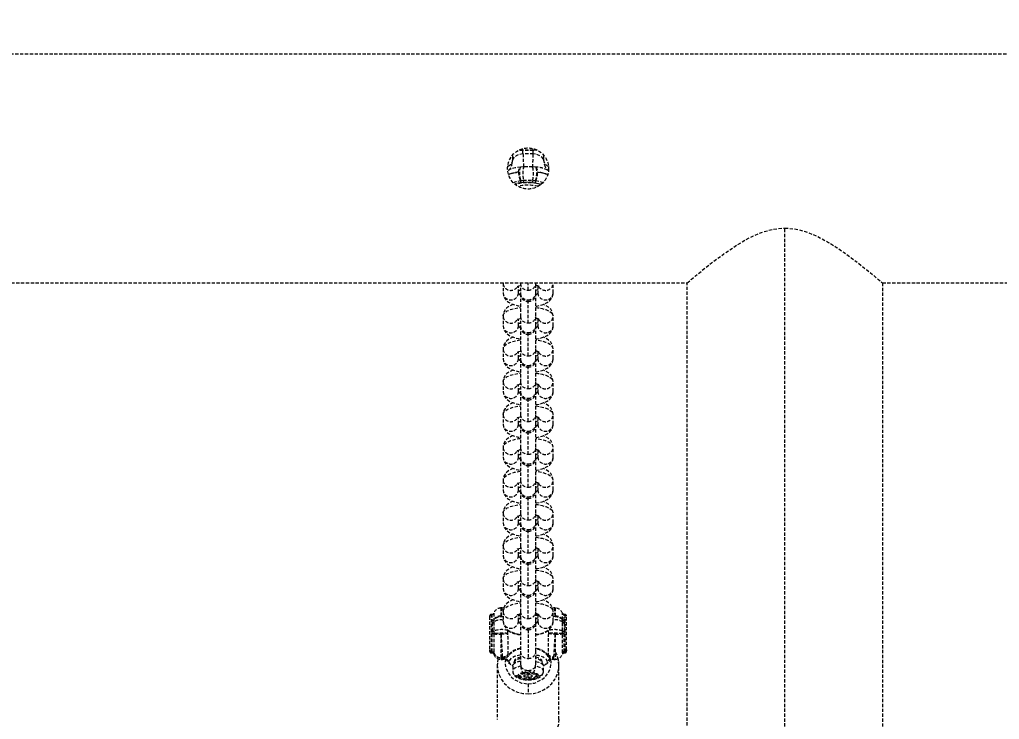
# Model space of a CAD drawing. Header units: millimetres. Extents: x -6713 to 5148, y -2591 to 1587.
# Drawn here: x 950.4 to 1332.1, y 497.1 to 769.5 of the extents above; entities that cross this region are included whole.
import ezdxf

# ---------------------------------------------------------------- set-up
doc = ezdxf.new("R2010")
doc.units = ezdxf.units.MM
doc.linetypes.add('HIDDEN', pattern=[1.905, 1.27, -0.635])
doc.layers.add('DIKOM_ОБЪЕКТ', color=7, linetype='Continuous')
doc.layers.add('DIKOM_РАЗМЕР_ОБЪЕКТА', color=7, linetype='Continuous')
doc.styles.add('style1', font='arialbd.ttf', dxfattribs={"width": 0.8})
doc.dimstyles.new('1-50', dxfattribs={"dimtxt": 300, "dimasz": 200, "dimexe": 100, "dimexo": 0, "dimgap": 100, "dimtad": 1, "dimtxsty": 'style1', "dimcen": 200, "dimclrd": 7, "dimclre": 7, "dimclrt": 7, "dimadec": 1, "dimazin": 2, "dimtfac": 1, "dimtmove": 0, "dimatfit": 2, "dimfxl": 0, "dimlwd": 25, "dimlwe": 18, "dimarcsym": 0})

# ---------------------------------------------------------------- blocks, each defined once
blk = doc.blocks.new('*D0')
at = {"layer": 'Defpoints', "color": 0, "transparency": 16777216}
for p in [(-5474.61, 1436.5), (3266.41, 1436.5), (3451.12, -1263.5)]:
    blk.add_point(p, dxfattribs=at)
at = {"layer": 'DIKOM_РАЗМЕР_ОБЪЕКТА', "color": 7, "lineweight": 18, "transparency": 16777216}
for p, q in [((3266.41, 1436.5), (-5574.61, 1436.5)), ((3451.12, -1263.5), (-5574.61, -1263.5))]:
    blk.add_line(p, q, dxfattribs=at)
at = {"layer": 'DIKOM_РАЗМЕР_ОБЪЕКТА', "color": 7, "lineweight": 25, "transparency": 16777216}
blk.add_line((-5474.61, -1063.5), (-5474.61, 1236.5), dxfattribs=at)
at = {"layer": 'DIKOM_РАЗМЕР_ОБЪЕКТА', "color": 7, "transparency": 16777216}
for points in [[(-5507.94, 1236.5), (-5441.28, 1236.5), (-5474.61, 1436.5)], [(-5507.94, -1063.5), (-5441.28, -1063.5), (-5474.61, -1263.5)]]:
    blk.add_solid(points, dxfattribs=at)
at = {"layer": 'DIKOM_РАЗМЕР_ОБЪЕКТА', "color": 7, "transparency": 16777216, "insert": (-5753.31, 29.27), "char_height": 300, "attachment_point": 5, "rotation": 90, "style": 'style1'}
blk.add_mtext('{\\fArial|b0|i0|c204|p34;\\H1.16667x;2700}', dxfattribs=at)

msp = doc.modelspace()

# ---------------------------------------------------------------- linework, layer by layer
at = {"layer": 'DIKOM_ОБЪЕКТ', "color": 7, "linetype": 'HIDDEN', "lineweight": 15}
for p, q in [((1380.5, 756), (-1083.5, 756)), ((1145.384, 718.804), (1151.471, 718.804)), ((1146.5, 718.494), (1146.512, 718.804)), ((1150.5, 718.494), (1146.5, 718.494)), ((1146.5, 717.231), (1146.5, 718.494)), ((1150.488, 718.804), (1150.5, 718.494)), ((1150.5, 717.231), (1150.5, 718.494)), ((1142.5, 714.995), (1142.5, 716.622)), ((1142.531, 715.172), (1142.531, 716.658)), ((1150.5, 717.231), (1146.5, 717.231)), ((1154.469, 716.665), (1154.469, 715.172)), ((1154.5, 716.632), (1154.5, 714.995)), ((1140.911, 710.913), (1140.639, 710.697)), ((1140.979, 710.887), (1140.766, 710.769)), ((1146.763, 712.132), (1145.584, 712.065)), ((1150.237, 712.132), (1146.763, 712.132)), ((1151.416, 712.065), (1150.237, 712.132)), ((1156.236, 710.768), (1156.022, 710.887)), ((1156.396, 710.67), (1156.091, 710.912)), ((1145.581, 706.796), (1145.527, 706.787)), ((1145.581, 706.796), (1146.66, 706.919)), ((1146.782, 706.102), (1145.774, 705.97)), ((1148.5, 706.188), (1146.782, 706.102)), ((1150.218, 706.102), (1148.5, 706.188)), ((1150.218, 706.102), (1151.226, 705.97)), ((1150.34, 706.919), (1151.419, 706.796)), ((1151.473, 706.787), (1151.419, 706.796)), ((1145.712, 705.961), (1145.774, 705.97)), ((1151.226, 705.97), (1151.288, 705.961)), ((1248.5, -515.343), (1248.5, 688.343)), ((-938.794, 667), (1210.5, 667)), ((1138.755, 667), (1138.75, 666.885)), ((1138.75, 666.885), (1138.75, 663.122)), ((1144.75, 663.122), (1144.75, 665.771)), ((1145.5, 666.962), (1145.5, 663.199)), ((1148.5, 664.161), (1148.5, 667)), ((1151.5, 663.199), (1151.5, 666.962)), ((1152.25, 665.77), (1152.25, 663.122)), ((1158.25, 666.885), (1158.245, 667)), ((1158.25, 663.122), (1158.25, 666.885)), ((1210.5, -494), (1210.5, 667)), ((1286.5, 667), (1380.5, 667)), ((1286.5, 667), (1286.5, -494)), ((1145.5, 663.199), (1145.5, 662.751)), ((1145.5, 662.751), (1145.5, 654.186)), ((1148.5, 659.751), (1148.5, 660.398)), ((1151.5, 662.751), (1151.5, 663.199)), ((1151.5, 654.186), (1151.5, 662.751)), ((1148.5, 651.385), (1148.5, 659.747)), ((1138.75, 654.109), (1138.75, 650.346)), ((1144.75, 650.346), (1144.75, 652.995)), ((1145.5, 654.186), (1145.5, 650.423)), ((1151.5, 650.423), (1151.5, 654.186)), ((1152.25, 652.994), (1152.25, 650.346)), ((1158.25, 650.346), (1158.25, 654.109)), ((1145.5, 650.423), (1145.5, 649.975)), ((1145.5, 649.982), (1145.5, 641.41)), ((1151.5, 649.975), (1151.5, 650.423)), ((1151.5, 641.41), (1151.5, 649.996)), ((1148.5, 646.975), (1148.5, 647.622)), ((1148.5, 638.609), (1148.5, 646.971)), ((1138.75, 641.333), (1138.75, 637.57)), ((1145.5, 641.41), (1145.5, 637.647)), ((1151.5, 637.647), (1151.5, 641.41)), ((1158.25, 637.57), (1158.25, 641.333)), ((1144.75, 637.57), (1144.75, 640.22)), ((1145.5, 637.647), (1145.5, 637.199)), ((1151.5, 637.199), (1151.5, 637.647)), ((1152.25, 640.218), (1152.25, 637.57)), ((1145.5, 637.206), (1145.5, 628.634)), ((1148.5, 634.199), (1148.5, 634.847)), ((1148.5, 625.834), (1148.5, 634.195)), ((1151.5, 628.634), (1151.5, 637.22)), ((1138.75, 628.557), (1138.75, 624.794)), ((1144.75, 624.794), (1144.75, 627.444)), ((1145.5, 628.634), (1145.5, 624.872)), ((1151.5, 624.872), (1151.5, 628.634)), ((1152.25, 627.443), (1152.25, 624.794)), ((1158.25, 624.794), (1158.25, 628.557)), ((1145.5, 624.872), (1145.5, 624.423)), ((1145.5, 624.43), (1145.5, 615.859)), ((1151.5, 624.423), (1151.5, 624.872)), ((1151.5, 615.859), (1151.5, 624.445)), ((1148.5, 621.423), (1148.5, 622.071)), ((1148.5, 613.058), (1148.5, 621.42)), ((1138.75, 615.781), (1138.75, 612.018)), ((1144.75, 612.018), (1144.75, 614.668)), ((1145.5, 615.859), (1145.5, 612.096)), ((1151.5, 612.096), (1151.5, 615.859)), ((1152.25, 614.667), (1152.25, 612.018)), ((1158.25, 612.018), (1158.25, 615.781)), ((1145.5, 612.096), (1145.5, 611.647)), ((1145.5, 611.647), (1145.5, 603.083)), ((1151.5, 611.647), (1151.5, 612.096)), ((1151.5, 603.083), (1151.5, 611.647)), ((1148.5, 608.647), (1148.5, 609.295)), ((1148.5, 600.282), (1148.5, 608.644)), ((1138.75, 603.005), (1138.75, 599.243)), ((1145.5, 603.083), (1145.5, 599.32)), ((1151.5, 599.32), (1151.5, 603.083)), ((1158.25, 599.243), (1158.25, 603.005)), ((1144.75, 599.243), (1144.75, 601.892)), ((1145.5, 599.32), (1145.5, 598.872)), ((1151.5, 598.872), (1151.5, 599.32)), ((1152.25, 601.891), (1152.25, 599.243)), ((1145.5, 598.879), (1145.5, 590.307)), ((1148.5, 595.872), (1148.5, 596.519)), ((1148.5, 587.506), (1148.5, 595.868)), ((1151.5, 590.307), (1151.5, 598.893)), ((1138.75, 590.23), (1138.75, 586.467)), ((1144.75, 586.467), (1144.75, 589.116)), ((1145.5, 590.307), (1145.5, 586.544)), ((1151.5, 586.544), (1151.5, 590.307)), ((1152.25, 589.115), (1152.25, 586.467)), ((1158.25, 586.467), (1158.25, 590.23)), ((1145.5, 586.544), (1145.5, 586.096)), ((1145.5, 586.096), (1145.5, 577.531)), ((1151.5, 586.096), (1151.5, 586.544)), ((1151.5, 577.531), (1151.5, 586.096)), ((1148.5, 583.096), (1148.5, 583.743)), ((1148.5, 574.73), (1148.5, 583.092)), ((1138.75, 577.454), (1138.75, 573.691)), ((1144.75, 573.691), (1144.75, 576.34)), ((1145.5, 577.531), (1145.5, 573.768)), ((1151.5, 573.768), (1151.5, 577.531)), ((1152.25, 576.339), (1152.25, 573.691)), ((1158.25, 573.691), (1158.25, 577.454)), ((1145.5, 573.768), (1145.5, 573.32)), ((1145.5, 573.327), (1145.5, 564.755)), ((1151.5, 573.32), (1151.5, 573.768)), ((1151.5, 564.755), (1151.5, 573.341)), ((1148.5, 570.32), (1148.5, 570.968)), ((1148.5, 561.955), (1148.5, 570.316)), ((1138.75, 564.678), (1138.75, 560.915)), ((1144.75, 560.915), (1144.75, 563.565)), ((1145.5, 564.755), (1145.5, 560.992)), ((1151.5, 560.992), (1151.5, 564.755)), ((1152.25, 563.564), (1152.25, 560.915)), ((1158.25, 560.915), (1158.25, 564.678)), ((1145.5, 560.992), (1145.5, 560.544)), ((1145.5, 560.551), (1145.5, 551.979)), ((1148.5, 557.544), (1148.5, 558.192)), ((1148.5, 549.179), (1148.5, 557.541)), ((1151.5, 560.544), (1151.5, 560.992)), ((1151.5, 551.979), (1151.5, 560.566)), ((1138.75, 551.902), (1138.75, 548.139)), ((1144.75, 548.139), (1144.75, 550.789)), ((1145.5, 551.979), (1145.5, 548.217)), ((1151.5, 548.217), (1151.5, 551.979)), ((1152.25, 550.788), (1152.25, 548.139)), ((1158.25, 548.139), (1158.25, 551.902)), ((1145.5, 548.217), (1145.5, 547.768)), ((1145.5, 547.775), (1145.5, 539.204)), ((1151.5, 547.768), (1151.5, 548.217)), ((1151.5, 539.204), (1151.5, 547.79)), ((1148.5, 544.768), (1148.5, 545.416)), ((1148.5, 536.403), (1148.5, 544.765)), ((1138.441, 540.472), (1137.958, 540.472)), ((1137.958, 537.269), (1137.958, 540.472)), ((1138.989, 540.398), (1138.348, 540.472)), ((1138.75, 539.126), (1138.75, 535.364)), ((1145.166, 538.141), (1145.5, 538.135)), ((1145.5, 539.204), (1145.5, 535.441)), ((1151.5, 535.441), (1151.5, 539.204)), ((1158.652, 540.472), (1158.001, 540.397)), ((1158.25, 535.364), (1158.25, 539.126)), ((1159.042, 540.472), (1158.559, 540.472)), ((1159.042, 540.472), (1159.042, 537.269)), ((1161.87, 535.909), (1161.87, 538.404)), ((1133.5, 537.145), (1133.5, 524.17)), ((1134.423, 537.972), (1134.25, 537.972)), ((1134.25, 523.47), (1134.25, 537.972)), ((1134.423, 537.972), (1134.423, 535.569)), ((1134.423, 535.569), (1134.423, 535.52)), ((1134.423, 535.52), (1134.444, 534.692)), ((1135.13, 535.866), (1135.13, 535.909)), ((1135.13, 535.866), (1135.142, 534.971)), ((1144.75, 535.364), (1144.75, 538.013)), ((1145.5, 537.533), (1144.75, 537.259)), ((1145.151, 536.36), (1145.5, 536.438)), ((1145.5, 535.441), (1145.5, 534.992)), ((1145.5, 534.992), (1145.5, 523.646)), ((1151.5, 537.904), (1151.643, 537.836)), ((1151.5, 537.876), (1151.643, 537.836)), ((1151.5, 536.438), (1151.845, 536.36)), ((1151.5, 534.992), (1151.5, 535.441)), ((1151.5, 523.646), (1151.5, 534.992)), ((1151.643, 537.836), (1152.25, 537.773)), ((1152.25, 538.012), (1152.25, 535.364)), ((1158.25, 537.151), (1159.042, 537.269)), ((1161.858, 534.971), (1161.87, 535.866)), ((1161.87, 535.909), (1161.87, 535.866)), ((1162.556, 534.692), (1162.577, 535.52)), ((1162.75, 537.972), (1162.577, 537.972)), ((1162.577, 535.569), (1162.577, 537.972)), ((1162.577, 535.52), (1162.577, 535.569)), ((1162.75, 537.972), (1162.75, 523.47)), ((1163.5, 524.17), (1163.5, 537.145)), ((1134.444, 531.484), (1134.423, 530.431)), ((1135.142, 531.536), (1135.13, 530.416)), ((1140.629, 530.555), (1140.633, 531.718)), ((1148.5, 531.992), (1148.5, 532.64)), ((1148.5, 531.998), (1148.5, 520.846)), ((1156.367, 531.718), (1156.371, 530.555)), ((1161.87, 530.416), (1161.858, 531.536)), ((1162.577, 530.431), (1162.556, 531.484)), ((1134.423, 530.431), (1134.423, 530.365)), ((1134.423, 530.365), (1134.423, 523.47)), ((1135.13, 530.357), (1135.13, 530.416)), ((1137.958, 521.136), (1137.958, 530.329)), ((1159.042, 530.329), (1159.042, 520.472)), ((1161.87, 530.416), (1161.87, 530.357)), ((1161.87, 523.003), (1161.87, 530.357)), ((1162.577, 530.365), (1162.577, 530.431)), ((1162.577, 523.47), (1162.577, 530.365)), ((1133.5, 524.17), (1133.5, 523.745)), ((1134.25, 522.972), (1134.25, 523.47)), ((1134.25, 522.972), (1134.423, 522.972)), ((1134.423, 523.47), (1134.423, 522.972)), ((1145.5, 523.646), (1145.5, 518.7)), ((1151.5, 518.7), (1151.5, 523.646)), ((1161.87, 523.003), (1161.87, 522.476)), ((1162.577, 523.47), (1162.577, 522.972)), ((1162.577, 522.972), (1162.75, 522.972)), ((1162.75, 523.47), (1162.75, 522.972)), ((1163.5, 524.17), (1163.5, 523.745)), ((1136.595, 519.164), (1136.5, 518.251)), ((1137.958, 520.472), (1137.958, 521.136)), ((1137.958, 520.472), (1138.441, 520.472)), ((1138.427, 521.417), (1138.439, 521.136)), ((1138.439, 521.136), (1138.427, 520.903)), ((1140.749, 521.697), (1140.75, 521.717)), ((1140.75, 521.717), (1140.757, 521.947)), ((1140.757, 522.158), (1140.757, 522.45)), ((1140.757, 521.947), (1140.757, 522.158)), ((1153.5, 520.105), (1153.462, 519.884)), ((1153.924, 519.311), (1154, 519.638)), ((1156.243, 522.45), (1156.243, 522.158)), ((1156.243, 522.158), (1156.243, 521.947)), ((1156.243, 521.947), (1156.25, 521.718)), ((1156.25, 521.718), (1156.251, 521.698)), ((1158.559, 520.472), (1159.042, 520.472)), ((1158.561, 521.136), (1158.573, 521.417)), ((1158.573, 520.903), (1158.561, 521.136)), ((1160.269, 519.872), (1160.151, 520.694)), ((1160.5, 518.251), (1160.269, 519.872)), ((1136.5, 518.251), (1136.5, 497.108)), ((1142.5, 517.771), (1142.553, 518.056)), ((1142.5, 517.771), (1142.5, 515.904)), ((1145.5, 518.7), (1145.672, 517.8)), ((1151.328, 517.8), (1151.5, 518.7)), ((1154.446, 518.058), (1154.5, 517.771)), ((1154.5, 515.904), (1154.5, 517.771)), ((1160.5, 497.108), (1160.5, 518.251)), ((1147, 514.347), (1148.5, 514.657)), ((1147, 513.726), (1147, 514.347)), ((1148.5, 513.416), (1147, 513.726)), ((1148.5, 514.657), (1150, 514.347)), ((1148.5, 513.416), (1148.5, 514.657)), ((1150, 513.726), (1148.5, 513.416)), ((1150, 514.347), (1150, 513.726))]:
    msp.add_line(p, q, dxfattribs=at)
at = {"layer": 'DIKOM_ОБЪЕКТ', "color": 7, "linetype": 'HIDDEN', "lineweight": 15, "flags": 128}
for points in [[(1146.5, 718.494), (1145.082, 718.583), (1144.863, 718.577)], [(1152.002, 718.581), (1151.918, 718.583), (1150.5, 718.494)], [(1142.099, 712.891), (1142.336, 713.533), (1142.531, 715.172)], [(1146.5, 717.231), (1145.08, 716.955), (1143.855, 716.463), (1142.968, 715.835), (1142.531, 715.172)], [(1154.469, 715.172), (1154.032, 715.835), (1153.145, 716.463), (1151.92, 716.955), (1150.5, 717.231)], [(1154.469, 715.172), (1154.664, 713.533), (1154.901, 712.891)], [(1140.891, 709.285), (1142.365, 709.733), (1144.783, 710.093)], [(1145.584, 712.065), (1143.426, 711.766), (1141.592, 711.23), (1140.979, 710.887)], [(1144.783, 710.093), (1144.88, 710.812), (1145.059, 711.425), (1145.304, 711.856), (1145.584, 712.065)], [(1145.584, 712.065), (1145.386, 711.839), (1145.232, 711.381), (1145.133, 710.731), (1145.099, 709.944), (1145.132, 709.085), (1145.23, 708.226), (1145.384, 707.441), (1145.581, 706.796)], [(1151.419, 706.796), (1151.616, 707.441), (1151.77, 708.226), (1151.868, 709.085), (1151.901, 709.944), (1151.867, 710.731), (1151.768, 711.381), (1151.614, 711.839), (1151.416, 712.065)], [(1151.416, 712.065), (1151.696, 711.856), (1151.941, 711.425), (1152.12, 710.812), (1152.217, 710.093)], [(1152.217, 710.093), (1154.632, 709.734), (1156.142, 709.275)], [(1142.755, 706.081), (1143.778, 706.44), (1145.527, 706.787)], [(1146.66, 706.919), (1148.506, 706.998), (1150.34, 706.919)], [(1151.473, 706.787), (1153.478, 706.37), (1154.23, 706.079)], [(1151.288, 705.961), (1152.85, 705.655), (1153.626, 705.428)], [(1210.5, 667), (1210.866, 667.312), (1211.985, 668.261), (1213.712, 669.709), (1216.048, 671.633), (1219.94, 674.731), (1224.689, 678.285), (1230.07, 681.904), (1233.075, 683.676), (1236.291, 685.322), (1239.97, 686.822), (1243.963, 687.903), (1248.5, 688.343)], [(1248.5, 688.343), (1252.278, 688.037), (1256.056, 687.141), (1260.93, 685.218), (1265.517, 682.763), (1268.634, 680.814), (1271.575, 678.809), (1274.374, 676.777), (1276.975, 674.797), (1280.438, 672.05), (1283.313, 669.689), (1285.013, 668.263), (1286.118, 667.326), (1286.5, 667)], [(1144.233, 665.545), (1144.229, 665.541), (1144.424, 665.644), (1144.83, 665.803), (1145.407, 665.968), (1145.5, 665.987)], [(1152.25, 664.237), (1151.89, 664.117), (1151.5, 664.024)], [(1138.75, 663.203), (1138.75, 663.136), (1138.75, 663.124), (1138.75, 663.123), (1138.75, 663.122), (1138.75, 663.122), (1138.75, 663.122), (1138.75, 663.112), (1138.892, 662.082), (1139.298, 661.121), (1139.947, 660.264), (1140.842, 659.513), (1141.938, 658.902), (1143.373, 658.373), (1144.648, 658.062), (1145.5, 657.92)], [(1151.5, 657.923), (1151.902, 657.98), (1152.934, 658.189), (1153.964, 658.477), (1154.956, 658.854), (1155.899, 659.345), (1156.76, 659.981), (1157.454, 660.741), (1157.944, 661.608), (1158.21, 662.565), (1158.24, 662.847), (1158.248, 662.986), (1158.249, 663.054), (1158.25, 663.088), (1158.25, 663.105), (1158.25, 663.114), (1158.25, 663.118), (1158.25, 663.12), (1158.25, 663.121), (1158.25, 663.122), (1158.25, 663.122), (1158.25, 663.122), (1158.25, 663.122), (1158.25, 663.122), (1158.25, 663.122), (1158.25, 663.122)], [(1152.25, 663.122), (1152.178, 662.86), (1151.965, 662.607), (1151.618, 662.375), (1151.5, 662.315)], [(1142.695, 658.623), (1142.044, 658.376), (1141.101, 657.885), (1140.24, 657.249), (1139.546, 656.489), (1139.056, 655.622), (1138.79, 654.665), (1138.75, 654.109)], [(1138.75, 654.109), (1138.937, 654.79), (1139.492, 655.446), (1140.393, 656.05), (1141.606, 656.579), (1143.083, 657.014), (1144.769, 657.337), (1145.5, 657.433)], [(1151.5, 657.433), (1152.231, 657.337), (1153.917, 657.014), (1155.394, 656.579), (1156.607, 656.05), (1157.508, 655.446), (1158.063, 654.79), (1158.25, 654.109)], [(1158.25, 654.109), (1158.183, 654.826), (1157.858, 655.815), (1157.285, 656.706), (1156.47, 657.491), (1155.415, 658.157), (1154.399, 658.602), (1154.339, 658.62)], [(1144.233, 652.769), (1144.229, 652.765), (1144.424, 652.868), (1144.83, 653.027), (1145.407, 653.192), (1145.5, 653.211)], [(1138.75, 650.427), (1138.75, 650.36), (1138.75, 650.348), (1138.75, 650.347), (1138.75, 650.346), (1138.75, 650.346), (1138.75, 650.346), (1138.75, 650.337), (1138.892, 649.306), (1139.298, 648.345), (1139.947, 647.488), (1140.842, 646.737), (1141.938, 646.126), (1143.373, 645.597), (1144.648, 645.287), (1145.5, 645.145)], [(1144.75, 650.346), (1144.822, 650.084), (1145.035, 649.832), (1145.382, 649.599), (1145.523, 649.528)], [(1152.25, 651.461), (1151.89, 651.341), (1151.5, 651.248)], [(1151.5, 645.147), (1151.902, 645.204), (1152.934, 645.413), (1153.964, 645.702), (1154.956, 646.078), (1155.899, 646.569), (1156.76, 647.205), (1157.454, 647.965), (1157.944, 648.833), (1158.21, 649.789), (1158.24, 650.071), (1158.248, 650.21), (1158.249, 650.278), (1158.25, 650.313), (1158.25, 650.33), (1158.25, 650.338), (1158.25, 650.342), (1158.25, 650.345), (1158.25, 650.346), (1158.25, 650.346), (1158.25, 650.346), (1158.25, 650.346), (1158.25, 650.346), (1158.25, 650.346), (1158.25, 650.346), (1158.25, 650.346)], [(1142.695, 645.847), (1142.044, 645.6), (1141.101, 645.109), (1140.24, 644.474), (1139.546, 643.713), (1139.056, 642.846), (1138.79, 641.889), (1138.75, 641.333)], [(1158.25, 641.333), (1158.183, 642.05), (1157.858, 643.039), (1157.285, 643.93), (1156.47, 644.715), (1155.415, 645.381), (1154.399, 645.826), (1154.339, 645.844)], [(1145.5, 644.657), (1144.769, 644.561), (1143.083, 644.238), (1141.606, 643.804), (1140.393, 643.274), (1139.492, 642.67), (1138.937, 642.015), (1138.75, 641.333)], [(1158.25, 641.333), (1158.063, 642.015), (1157.508, 642.67), (1156.607, 643.274), (1155.394, 643.804), (1153.917, 644.238), (1152.231, 644.561), (1151.5, 644.657)], [(1138.75, 637.651), (1138.75, 637.584), (1138.75, 637.573), (1138.75, 637.571), (1138.75, 637.57), (1138.75, 637.57), (1138.75, 637.57), (1138.75, 637.561), (1138.892, 636.53), (1139.298, 635.57), (1139.947, 634.712), (1140.842, 633.961), (1141.938, 633.351), (1143.373, 632.822), (1144.648, 632.511), (1145.5, 632.369)], [(1144.233, 639.993), (1144.229, 639.989), (1144.424, 640.092), (1144.83, 640.251), (1145.407, 640.417), (1145.5, 640.436)], [(1152.25, 637.57), (1152.178, 637.308), (1151.965, 637.056), (1151.618, 636.823), (1151.476, 636.752)], [(1152.25, 638.685), (1151.89, 638.565), (1151.5, 638.473)], [(1151.5, 632.372), (1151.902, 632.428), (1152.934, 632.638), (1153.964, 632.926), (1154.956, 633.303), (1155.899, 633.794), (1156.76, 634.429), (1157.454, 635.19), (1157.944, 636.057), (1158.21, 637.014), (1158.24, 637.295), (1158.248, 637.434), (1158.249, 637.503), (1158.25, 637.537), (1158.25, 637.554), (1158.25, 637.562), (1158.25, 637.567), (1158.25, 637.569), (1158.25, 637.57), (1158.25, 637.57), (1158.25, 637.57), (1158.25, 637.57), (1158.25, 637.57), (1158.25, 637.57), (1158.25, 637.571), (1158.25, 637.571)], [(1142.695, 633.072), (1142.044, 632.825), (1141.101, 632.333), (1140.24, 631.698), (1139.546, 630.938), (1139.056, 630.07), (1138.79, 629.113), (1138.75, 628.557)], [(1138.75, 628.557), (1138.937, 629.239), (1139.492, 629.894), (1140.393, 630.498), (1141.606, 631.028), (1143.083, 631.462), (1144.769, 631.785), (1145.5, 631.882)], [(1151.5, 631.882), (1152.231, 631.785), (1153.917, 631.462), (1155.394, 631.028), (1156.607, 630.498), (1157.508, 629.894), (1158.063, 629.239), (1158.25, 628.557)], [(1158.25, 628.557), (1158.183, 629.274), (1157.858, 630.263), (1157.285, 631.155), (1156.47, 631.939), (1155.415, 632.606), (1154.399, 633.05), (1154.339, 633.068)], [(1144.233, 627.217), (1144.229, 627.213), (1144.424, 627.316), (1144.83, 627.475), (1145.407, 627.641), (1145.5, 627.66)], [(1152.25, 625.91), (1151.89, 625.789), (1151.5, 625.697)], [(1138.75, 624.875), (1138.75, 624.809), (1138.75, 624.797), (1138.75, 624.795), (1138.75, 624.794), (1138.75, 624.794), (1138.75, 624.794), (1138.75, 624.785), (1138.892, 623.754), (1139.298, 622.794), (1139.947, 621.936), (1140.842, 621.185), (1141.938, 620.575), (1143.373, 620.046), (1144.648, 619.735), (1145.5, 619.593)], [(1144.75, 624.794), (1144.822, 624.532), (1145.035, 624.28), (1145.382, 624.048), (1145.523, 623.977)], [(1151.5, 619.596), (1151.902, 619.652), (1152.934, 619.862), (1153.964, 620.15), (1154.956, 620.527), (1155.899, 621.018), (1156.76, 621.654), (1157.454, 622.414), (1157.944, 623.281), (1158.21, 624.238), (1158.24, 624.52), (1158.248, 624.658), (1158.249, 624.727), (1158.25, 624.761), (1158.25, 624.778), (1158.25, 624.787), (1158.25, 624.791), (1158.25, 624.793), (1158.25, 624.794), (1158.25, 624.794), (1158.25, 624.794), (1158.25, 624.794), (1158.25, 624.794), (1158.25, 624.794), (1158.25, 624.795), (1158.25, 624.795)], [(1142.695, 620.296), (1142.044, 620.049), (1141.101, 619.558), (1140.24, 618.922), (1139.546, 618.162), (1139.056, 617.295), (1138.79, 616.338), (1138.75, 615.781)], [(1138.75, 615.781), (1138.937, 616.463), (1139.492, 617.118), (1140.393, 617.722), (1141.606, 618.252), (1143.083, 618.687), (1144.769, 619.009), (1145.5, 619.106)], [(1151.5, 619.106), (1152.231, 619.009), (1153.917, 618.687), (1155.394, 618.252), (1156.607, 617.722), (1157.508, 617.118), (1158.063, 616.463), (1158.25, 615.781)], [(1158.25, 615.781), (1158.183, 616.499), (1157.858, 617.487), (1157.285, 618.379), (1156.47, 619.163), (1155.415, 619.83), (1154.399, 620.274), (1154.339, 620.292)], [(1144.233, 614.442), (1144.229, 614.437), (1144.424, 614.54), (1144.83, 614.699), (1145.407, 614.865), (1145.5, 614.884)], [(1138.75, 612.099), (1138.75, 612.033), (1138.75, 612.021), (1138.75, 612.019), (1138.75, 612.019), (1138.75, 612.018), (1138.75, 612.018), (1138.75, 612.009), (1138.892, 610.978), (1139.298, 610.018), (1139.947, 609.161), (1140.842, 608.409), (1141.938, 607.799), (1143.373, 607.27), (1144.648, 606.959), (1145.5, 606.817)], [(1144.75, 612.018), (1144.822, 611.756), (1145.035, 611.504), (1145.382, 611.272), (1145.5, 611.212)], [(1152.25, 613.134), (1151.89, 613.013), (1151.5, 612.921)], [(1151.5, 606.82), (1151.902, 606.876), (1152.934, 607.086), (1153.964, 607.374), (1154.956, 607.751), (1155.899, 608.242), (1156.76, 608.878), (1157.454, 609.638), (1157.944, 610.505), (1158.21, 611.462), (1158.24, 611.744), (1158.248, 611.882), (1158.249, 611.951), (1158.25, 611.985), (1158.25, 612.002), (1158.25, 612.011), (1158.25, 612.015), (1158.25, 612.017), (1158.25, 612.018), (1158.25, 612.018), (1158.25, 612.018), (1158.25, 612.018), (1158.25, 612.018), (1158.25, 612.018), (1158.25, 612.019), (1158.25, 612.019)], [(1142.695, 607.52), (1142.044, 607.273), (1141.101, 606.782), (1140.24, 606.146), (1139.546, 605.386), (1139.056, 604.519), (1138.79, 603.562), (1138.75, 603.005)], [(1158.25, 603.005), (1158.183, 603.723), (1157.858, 604.711), (1157.285, 605.603), (1156.47, 606.388), (1155.415, 607.054), (1154.399, 607.498), (1154.339, 607.517)], [(1145.5, 606.33), (1144.769, 606.234), (1143.083, 605.911), (1141.606, 605.476), (1140.393, 604.947), (1139.492, 604.343), (1138.937, 603.687), (1138.75, 603.005)], [(1158.25, 603.005), (1158.063, 603.687), (1157.508, 604.343), (1156.607, 604.947), (1155.394, 605.476), (1153.917, 605.911), (1152.231, 606.234), (1151.5, 606.33)], [(1138.75, 599.323), (1138.75, 599.257), (1138.75, 599.245), (1138.75, 599.244), (1138.75, 599.243), (1138.75, 599.243), (1138.75, 599.242), (1138.75, 599.233), (1138.892, 598.202), (1139.298, 597.242), (1139.947, 596.385), (1140.842, 595.633), (1141.938, 595.023), (1143.373, 594.494), (1144.648, 594.183), (1145.5, 594.041)], [(1144.233, 601.666), (1144.229, 601.662), (1144.424, 601.764), (1144.83, 601.923), (1145.407, 602.089), (1145.5, 602.108)], [(1152.25, 599.243), (1152.178, 598.98), (1151.965, 598.728), (1151.618, 598.496), (1151.476, 598.425)], [(1152.25, 600.358), (1151.89, 600.238), (1151.5, 600.145)], [(1151.5, 594.044), (1151.902, 594.101), (1152.934, 594.31), (1153.964, 594.598), (1154.956, 594.975), (1155.899, 595.466), (1156.76, 596.102), (1157.454, 596.862), (1157.944, 597.729), (1158.21, 598.686), (1158.24, 598.968), (1158.248, 599.106), (1158.249, 599.175), (1158.25, 599.209), (1158.25, 599.226), (1158.25, 599.235), (1158.25, 599.239), (1158.25, 599.241), (1158.25, 599.242), (1158.25, 599.242), (1158.25, 599.243), (1158.25, 599.243), (1158.25, 599.243), (1158.25, 599.243), (1158.25, 599.243), (1158.25, 599.243)], [(1142.695, 594.744), (1142.044, 594.497), (1141.101, 594.006), (1140.24, 593.37), (1139.546, 592.61), (1139.056, 591.743), (1138.79, 590.786), (1138.75, 590.23)], [(1145.5, 593.554), (1144.769, 593.458), (1143.083, 593.135), (1141.606, 592.7), (1140.393, 592.171), (1139.492, 591.567), (1138.937, 590.911), (1138.75, 590.23)], [(1158.25, 590.23), (1158.063, 590.911), (1157.508, 591.567), (1156.607, 592.171), (1155.394, 592.7), (1153.917, 593.135), (1152.231, 593.458), (1151.5, 593.554)], [(1158.25, 590.23), (1158.183, 590.947), (1157.858, 591.935), (1157.285, 592.827), (1156.47, 593.612), (1155.415, 594.278), (1154.399, 594.723), (1154.339, 594.741)], [(1144.233, 588.89), (1144.229, 588.886), (1144.424, 588.989), (1144.83, 589.148), (1145.407, 589.313), (1145.5, 589.332)], [(1138.75, 586.548), (1138.75, 586.481), (1138.75, 586.469), (1138.75, 586.468), (1138.75, 586.467), (1138.75, 586.467), (1138.75, 586.467), (1138.75, 586.457), (1138.892, 585.427), (1139.298, 584.466), (1139.947, 583.609), (1140.842, 582.858), (1141.938, 582.247), (1143.373, 581.718), (1144.648, 581.408), (1145.5, 581.265)], [(1152.25, 587.582), (1151.89, 587.462), (1151.5, 587.369)], [(1151.5, 581.268), (1151.902, 581.325), (1152.934, 581.534), (1153.964, 581.823), (1154.956, 582.199), (1155.899, 582.69), (1156.76, 583.326), (1157.454, 584.086), (1157.944, 584.954), (1158.21, 585.91), (1158.24, 586.192), (1158.248, 586.331), (1158.249, 586.399), (1158.25, 586.434), (1158.25, 586.451), (1158.25, 586.459), (1158.25, 586.463), (1158.25, 586.465), (1158.25, 586.467), (1158.25, 586.467), (1158.25, 586.467), (1158.25, 586.467), (1158.25, 586.467), (1158.25, 586.467), (1158.25, 586.467), (1158.25, 586.467)], [(1152.25, 586.467), (1152.178, 586.205), (1151.965, 585.952), (1151.618, 585.72), (1151.5, 585.66)], [(1142.695, 581.968), (1142.044, 581.721), (1141.101, 581.23), (1140.24, 580.594), (1139.546, 579.834), (1139.056, 578.967), (1138.79, 578.01), (1138.75, 577.454)], [(1138.75, 577.454), (1138.937, 578.135), (1139.492, 578.791), (1140.393, 579.395), (1141.606, 579.925), (1143.083, 580.359), (1144.769, 580.682), (1145.5, 580.778)], [(1151.5, 580.778), (1152.231, 580.682), (1153.917, 580.359), (1155.394, 579.925), (1156.607, 579.395), (1157.508, 578.791), (1158.063, 578.135), (1158.25, 577.454)], [(1158.25, 577.454), (1158.183, 578.171), (1157.858, 579.16), (1157.285, 580.051), (1156.47, 580.836), (1155.415, 581.502), (1154.399, 581.947), (1154.339, 581.965)], [(1144.233, 576.114), (1144.229, 576.11), (1144.424, 576.213), (1144.83, 576.372), (1145.407, 576.538), (1145.5, 576.557)], [(1138.75, 573.772), (1138.75, 573.705), (1138.75, 573.693), (1138.75, 573.692), (1138.75, 573.691), (1138.75, 573.691), (1138.75, 573.691), (1138.75, 573.682), (1138.892, 572.651), (1139.298, 571.69), (1139.947, 570.833), (1140.842, 570.082), (1141.938, 569.471), (1143.373, 568.942), (1144.648, 568.632), (1145.5, 568.49)], [(1144.75, 573.691), (1144.822, 573.429), (1145.035, 573.177), (1145.382, 572.944), (1145.523, 572.874)], [(1152.25, 574.806), (1151.89, 574.686), (1151.5, 574.594)], [(1151.5, 568.492), (1151.902, 568.549), (1152.934, 568.759), (1153.964, 569.047), (1154.956, 569.423), (1155.899, 569.915), (1156.76, 570.55), (1157.454, 571.31), (1157.944, 572.178), (1158.21, 573.135), (1158.24, 573.416), (1158.248, 573.555), (1158.249, 573.624), (1158.25, 573.658), (1158.25, 573.675), (1158.25, 573.683), (1158.25, 573.688), (1158.25, 573.69), (1158.25, 573.691), (1158.25, 573.691), (1158.25, 573.691), (1158.25, 573.691), (1158.25, 573.691), (1158.25, 573.691), (1158.25, 573.692), (1158.25, 573.692)], [(1142.695, 569.193), (1142.044, 568.946), (1141.101, 568.454), (1140.24, 567.819), (1139.546, 567.059), (1139.056, 566.191), (1138.79, 565.234), (1138.75, 564.678)], [(1158.25, 564.678), (1158.183, 565.395), (1157.858, 566.384), (1157.285, 567.276), (1156.47, 568.06), (1155.415, 568.726), (1154.399, 569.171), (1154.339, 569.189)], [(1138.75, 564.678), (1138.937, 565.36), (1139.492, 566.015), (1140.393, 566.619), (1141.606, 567.149), (1143.083, 567.583), (1144.769, 567.906), (1145.5, 568.003)], [(1151.5, 568.003), (1152.231, 567.906), (1153.917, 567.583), (1155.394, 567.149), (1156.607, 566.619), (1157.508, 566.015), (1158.063, 565.36), (1158.25, 564.678)], [(1144.233, 563.338), (1144.229, 563.334), (1144.424, 563.437), (1144.83, 563.596), (1145.407, 563.762), (1145.5, 563.781)], [(1152.25, 562.031), (1151.89, 561.91), (1151.5, 561.818)], [(1138.75, 560.996), (1138.75, 560.93), (1138.75, 560.918), (1138.75, 560.916), (1138.75, 560.915), (1138.75, 560.915), (1138.75, 560.915), (1138.75, 560.906), (1138.892, 559.875), (1139.298, 558.915), (1139.947, 558.057), (1140.842, 557.306), (1141.938, 556.696), (1143.373, 556.167), (1144.648, 555.856), (1145.5, 555.714)], [(1144.75, 560.915), (1144.822, 560.653), (1145.035, 560.401), (1145.382, 560.169), (1145.523, 560.098)], [(1151.5, 555.717), (1151.902, 555.773), (1152.934, 555.983), (1153.964, 556.271), (1154.956, 556.648), (1155.899, 557.139), (1156.76, 557.775), (1157.454, 558.535), (1157.944, 559.402), (1158.21, 560.359), (1158.24, 560.64), (1158.248, 560.779), (1158.249, 560.848), (1158.25, 560.882), (1158.25, 560.899), (1158.25, 560.907), (1158.25, 560.912), (1158.25, 560.914), (1158.25, 560.915), (1158.25, 560.915), (1158.25, 560.915), (1158.25, 560.915), (1158.25, 560.915), (1158.25, 560.915), (1158.25, 560.916), (1158.25, 560.916)], [(1142.695, 556.417), (1142.044, 556.17), (1141.101, 555.679), (1140.24, 555.043), (1139.546, 554.283), (1139.056, 553.415), (1138.79, 552.459), (1138.75, 551.902)], [(1138.75, 551.902), (1138.937, 552.584), (1139.492, 553.239), (1140.393, 553.843), (1141.606, 554.373), (1143.083, 554.807), (1144.769, 555.13), (1145.5, 555.227)], [(1151.5, 555.227), (1152.231, 555.13), (1153.917, 554.807), (1155.394, 554.373), (1156.607, 553.843), (1157.508, 553.239), (1158.063, 552.584), (1158.25, 551.902)], [(1158.25, 551.902), (1158.183, 552.62), (1157.858, 553.608), (1157.285, 554.5), (1156.47, 555.284), (1155.415, 555.951), (1154.399, 556.395), (1154.339, 556.413)], [(1144.233, 550.562), (1144.229, 550.558), (1144.424, 550.661), (1144.83, 550.82), (1145.407, 550.986), (1145.5, 551.005)], [(1138.75, 548.22), (1138.75, 548.154), (1138.75, 548.142), (1138.75, 548.14), (1138.75, 548.14), (1138.75, 548.139), (1138.75, 548.139), (1138.75, 548.13), (1138.892, 547.099), (1139.298, 546.139), (1139.947, 545.282), (1140.842, 544.53), (1141.938, 543.92), (1143.373, 543.391), (1144.648, 543.08), (1145.5, 542.938)], [(1144.75, 548.139), (1144.822, 547.877), (1145.035, 547.625), (1145.382, 547.393), (1145.523, 547.322)], [(1152.25, 549.255), (1151.89, 549.134), (1151.5, 549.042)], [(1151.5, 542.941), (1151.902, 542.997), (1152.934, 543.207), (1153.964, 543.495), (1154.956, 543.872), (1155.899, 544.363), (1156.76, 544.999), (1157.454, 545.759), (1157.944, 546.626), (1158.21, 547.583), (1158.24, 547.865), (1158.248, 548.003), (1158.249, 548.072), (1158.25, 548.106), (1158.25, 548.123), (1158.25, 548.132), (1158.25, 548.136), (1158.25, 548.138), (1158.25, 548.139), (1158.25, 548.139), (1158.25, 548.139), (1158.25, 548.139), (1158.25, 548.139), (1158.25, 548.139), (1158.25, 548.14), (1158.25, 548.14)], [(1142.695, 543.641), (1142.044, 543.394), (1141.101, 542.903), (1140.24, 542.267), (1139.546, 541.507), (1139.056, 540.64), (1138.79, 539.683), (1138.75, 539.126)], [(1138.75, 539.126), (1138.937, 539.808), (1139.492, 540.464), (1140.393, 541.068), (1141.606, 541.597), (1143.083, 542.032), (1144.769, 542.354), (1145.5, 542.451)], [(1151.5, 542.451), (1152.231, 542.354), (1153.917, 542.032), (1155.394, 541.597), (1156.607, 541.068), (1157.508, 540.464), (1158.063, 539.808), (1158.25, 539.126)], [(1158.25, 539.126), (1158.183, 539.844), (1157.858, 540.832), (1157.285, 541.724), (1156.47, 542.508), (1155.415, 543.175), (1154.399, 543.619), (1154.339, 543.638)], [(1144.233, 537.787), (1144.229, 537.783), (1144.424, 537.885), (1144.83, 538.044), (1145.407, 538.21), (1145.5, 538.229)], [(1159.042, 537.269), (1158.895, 539.027), (1158.76, 540.122), (1158.653, 540.459)], [(1134.444, 534.692), (1134.46, 533.154), (1134.444, 531.484)], [(1135.142, 534.971), (1135.151, 533.318), (1135.142, 531.536)], [(1137.958, 537.269), (1138.369, 537.226), (1138.75, 537.152)], [(1138.75, 535.444), (1138.75, 535.378), (1138.75, 535.366), (1138.75, 535.365), (1138.75, 535.364), (1138.75, 535.364), (1138.75, 535.363), (1138.75, 535.354), (1138.892, 534.323), (1139.298, 533.363), (1139.947, 532.506), (1140.842, 531.754), (1141.938, 531.144), (1143.373, 530.615), (1144.648, 530.304), (1145.5, 530.162)], [(1144.75, 537.628), (1145.055, 537.741), (1145.5, 537.876)], [(1145.654, 536.317), (1145.315, 536.355), (1144.75, 536.554)], [(1144.75, 535.364), (1144.822, 535.101), (1145.035, 534.849), (1145.382, 534.617), (1145.5, 534.557)], [(1152.25, 536.554), (1151.685, 536.355), (1151.345, 536.317)], [(1152.25, 537.356), (1152.194, 537.388), (1151.5, 537.589)], [(1151.5, 530.165), (1151.902, 530.221), (1152.934, 530.431), (1153.964, 530.719), (1154.956, 531.096), (1155.899, 531.587), (1156.76, 532.223), (1157.454, 532.983), (1157.944, 533.85), (1158.21, 534.807), (1158.24, 535.089), (1158.248, 535.227), (1158.249, 535.296), (1158.25, 535.33), (1158.25, 535.347), (1158.25, 535.356), (1158.25, 535.36), (1158.25, 535.362), (1158.25, 535.363), (1158.25, 535.363), (1158.25, 535.363), (1158.25, 535.363), (1158.25, 535.364), (1158.25, 535.364), (1158.25, 535.364), (1158.25, 535.364)], [(1152.25, 536.479), (1151.89, 536.358), (1151.565, 536.282)], [(1151.643, 537.836), (1152.124, 537.677), (1152.25, 537.628)], [(1161.858, 531.536), (1161.849, 533.33), (1161.858, 534.971)], [(1162.556, 534.692), (1162.54, 533.165), (1162.556, 531.484)], [(1137.958, 530.329), (1138.105, 527.577), (1138.24, 525.052), (1138.351, 522.948), (1138.427, 521.417)], [(1158.573, 521.417), (1158.649, 522.939), (1158.76, 525.046), (1158.895, 527.574), (1159.042, 530.329)], [(1136.813, 520.734), (1136.733, 520.49), (1136.595, 519.164)], [(1138.427, 520.903), (1138.351, 520.473), (1138.345, 520.492)], [(1139.681, 520.676), (1139.5, 519.327), (1139.777, 517.258), (1140.559, 515.373), (1141.719, 513.802), (1143.1, 512.605), (1145.98, 511.26), (1148.5, 510.924)], [(1139.681, 520.676), (1140.505, 519.586), (1141.748, 518.468)], [(1145.5, 522.084), (1145.215, 522.054), (1143.168, 521.528), (1141.723, 520.789), (1141.042, 519.921), (1141, 519.638)], [(1141, 519.638), (1141.423, 518.748), (1142.548, 518.021)], [(1145.5, 521.29), (1144.611, 521.032), (1143.737, 520.624), (1143.187, 520.148), (1143, 519.638), (1143.061, 519.345)], [(1143.562, 519.823), (1143.547, 519.861), (1143.547, 520.349), (1143.69, 520.594)], [(1148.5, 510.924), (1151.02, 511.26), (1153.9, 512.605), (1155.281, 513.802), (1156.441, 515.373), (1157.223, 517.258), (1157.5, 519.327), (1157.318, 520.685)], [(1156, 519.638), (1155.577, 520.528), (1154.357, 521.317), (1152.476, 521.917), (1151.5, 522.061)], [(1154, 519.638), (1153.813, 520.148), (1153.263, 520.624), (1152.389, 521.032), (1151.5, 521.29)], [(1151.5, 519.633), (1152.015, 519.514), (1152.637, 519.328), (1153.184, 519.115), (1153.646, 518.876), (1154.015, 518.618), (1154.283, 518.344), (1154.445, 518.06), (1154.446, 518.058)], [(1153.31, 520.594), (1153.315, 520.588), (1153.5, 520.105)], [(1154.396, 518.036), (1155.277, 518.487), (1155.958, 519.356), (1156, 519.638)], [(1158.655, 520.49), (1158.649, 520.473), (1158.573, 520.903)], [(1136.5, 518.251), (1136.682, 516.306), (1137.224, 514.42), (1138.108, 512.65), (1139.307, 511.05), (1140.787, 509.669), (1142.5, 508.549), (1144.396, 507.724), (1146.416, 507.219), (1148.5, 507.048)], [(1145.672, 517.8), (1144.985, 517.646), (1144.363, 517.461), (1143.816, 517.247), (1143.354, 517.009), (1142.985, 516.751), (1142.717, 516.477), (1142.555, 516.193), (1142.5, 515.904)], [(1142.5, 515.904), (1142.566, 515.333), (1142.882, 514.561), (1143.428, 513.903), (1144.185, 513.369), (1145.084, 512.977), (1145.905, 512.745), (1146.587, 512.615), (1147.321, 512.524), (1148.5, 512.47)], [(1146.614, 515.301), (1145.756, 515.08), (1145.069, 514.774), (1144.64, 514.412), (1144.5, 514.037)], [(1152, 514.037), (1151.81, 514.444), (1151.262, 514.807), (1150.414, 515.087), (1149.359, 515.253), (1148.211, 515.287), (1147.094, 515.185), (1146.13, 514.959), (1145.422, 514.634), (1145.048, 514.243), (1145.048, 513.83), (1145.422, 513.44), (1146.13, 513.114), (1147.094, 512.888), (1148.211, 512.787), (1149.359, 512.821), (1150.414, 512.987), (1151.262, 513.266), (1151.81, 513.629), (1152, 514.037)], [(1148.5, 507.048), (1150.584, 507.219), (1152.604, 507.724), (1154.5, 508.549), (1156.213, 509.669), (1157.693, 511.05), (1158.892, 512.65), (1159.776, 514.42), (1160.318, 516.306), (1160.5, 518.251)], [(1148.5, 512.47), (1149.807, 512.536), (1150.31, 512.599), (1151.101, 512.747), (1151.846, 512.953), (1152.573, 513.244), (1153.261, 513.65), (1153.852, 514.193), (1154.269, 514.847), (1154.481, 515.594), (1154.5, 515.904)], [(1152.5, 514.037), (1152.36, 514.412), (1151.931, 514.774), (1151.244, 515.08), (1150.386, 515.301)], [(1154.5, 515.904), (1154.445, 516.193), (1154.283, 516.477), (1154.015, 516.751), (1153.646, 517.009), (1153.184, 517.247), (1152.637, 517.461), (1152.015, 517.646), (1151.328, 517.8)], [(1144.5, 514.037), (1144.66, 513.635), (1145.3, 513.177), (1145.87, 512.957), (1146.618, 512.772), (1147.515, 512.647), (1148.5, 512.603), (1149.485, 512.647), (1150.382, 512.772), (1151.13, 512.957), (1151.7, 513.177), (1152.34, 513.635), (1152.5, 514.037)], [(1151.5, 514.037), (1151.319, 513.669), (1150.798, 513.346), (1150, 513.106), (1149.021, 512.978), (1147.979, 512.978), (1147, 513.106), (1146.202, 513.346), (1145.681, 513.669), (1145.5, 514.037), (1145.681, 514.404), (1146.202, 514.728), (1147, 514.968), (1147.979, 515.095), (1149.021, 515.095), (1150, 514.968), (1150.798, 514.728), (1151.319, 514.404), (1151.5, 514.037)], [(1160.5, 497.108), (1160.318, 495.162), (1159.776, 493.276), (1158.892, 491.506), (1157.693, 489.907), (1156.213, 488.526), (1154.5, 487.406), (1152.604, 486.58), (1150.584, 486.075), (1148.5, 485.905)]]:
    msp.add_lwpolyline(points, dxfattribs=at)
at = {"layer": 'DIKOM_ОБЪЕКТ', "color": 7, "linetype": 'HIDDEN', "lineweight": 15}
msp.add_circle((1148.5, 711.5), 8, dxfattribs=at)
for centre, radius, start, end in [((1139.674, 715.073), 2.837, 290.18021, 354.86446), ((1261.927, 720.312), 115.468, 181.52919, 184.16204), ((1035.073, 720.312), 115.468, 355.83796, 358.47081), ((1157.325, 715.073), 2.837, 185.11126, 249.62792), ((1146.251, 696.064), 14.106, 95.9743, 112.44096), ((1138.696, 713.519), 3.487, 309.58258, 349.47789), ((1152.326, 710.017), 7.543, 179.42026, 205.65776), ((1161.582, 709.42), 15.129, 168.36049, 189.51365), ((1135.799, 709.411), 14.752, 350.27582, 11.86124), ((1150.799, 699.693), 12.387, 65.06304, 87.14523), ((1144.674, 710.016), 7.543, 334.34336, 0.58529), ((1150.406, 694.825), 15.375, 68.21435, 83.23593), ((1159.509, 714.345), 4.859, 197.52011, 225.1469), ((1143.827, 705.98), 1.886, 359.41472, 25.65664), ((1143.807, 705.954), 1.968, 0.47687, 25.61209), ((1143.654, 706.064), 3.128, 0.68348, 16.02741), ((1153.347, 706.064), 3.129, 163.9734, 179.3198), ((1153.193, 705.954), 1.968, 154.38791, 179.52313), ((1153.173, 705.98), 1.886, 154.34336, 180.58529), ((1147.602, 692.247), 13.844, 97.84521, 107.9961), ((1148.501, 687.054), 18.926, 74.64722, 105.43327), ((1148.5, 687.998), 17.016, 77.08436, 102.88879), ((1141.767, 667.145), 3.069, 190.60376, 327.05576), ((1146.329, 668.261), 4.323, 248.58079, 258.94708), ((1148.4, 667.079), 2.919, 186.66978, 271.96829), ((1148.648, 667.03), 2.873, 267.0481, 353.03914), ((1150.803, 661.979), 4.07, 60.92494, 80.13581), ((1155.233, 667.145), 3.069, 212.84089, 349.40105), ((1141.747, 663.353), 3.012, 185.55334, 355.58978), ((1145.891, 663.474), 1.223, 201.11347, 251.37237), ((1148.352, 663.268), 2.873, 186.96086, 272.9519), ((1148.501, 662.751), 3.002, 180.95946, 271.62748), ((1148.6, 663.316), 2.919, 268.03171, 353.33022), ((1148.5, 662.751), 3, 270, 0), ((1155.247, 663.353), 3.012, 185.55334, 355.58978), ((1141.767, 654.369), 3.069, 190.60376, 327.05576), ((1148.4, 654.303), 2.919, 186.66978, 271.96829), ((1148.648, 654.255), 2.873, 267.0481, 353.03914), ((1150.803, 649.203), 4.07, 60.92494, 80.13581), ((1155.233, 654.369), 3.069, 212.84089, 349.40105), ((1141.747, 650.577), 3.012, 185.55334, 355.58978), ((1146.329, 655.485), 4.323, 248.58079, 258.94708), ((1148.352, 650.492), 2.873, 186.96086, 272.9519), ((1148.501, 649.975), 3.002, 180.95946, 271.62748), ((1148.6, 650.54), 2.919, 268.03171, 353.33022), ((1148.5, 649.975), 3, 270, 0), ((1151.098, 650.706), 1.239, 287.37388, 338.48199), ((1155.247, 650.577), 3.012, 185.55334, 355.58978), ((1148.4, 641.527), 2.919, 186.66978, 271.96829), ((1141.767, 641.593), 3.069, 190.60377, 327.05557), ((1141.747, 637.802), 3.012, 185.55334, 355.58978), ((1146.329, 642.709), 4.323, 248.58079, 258.94708), ((1145.902, 637.93), 1.238, 201.5084, 252.59679), ((1148.352, 637.716), 2.873, 186.96086, 272.9519), ((1148.648, 641.479), 2.873, 267.0481, 353.03914), ((1148.6, 637.764), 2.919, 268.03171, 353.33022), ((1150.803, 636.427), 4.07, 60.92494, 80.13581), ((1155.247, 637.802), 3.012, 185.55334, 355.58978), ((1155.233, 641.593), 3.069, 212.84089, 349.40105), ((1148.501, 637.2), 3.002, 180.95946, 271.62748), ((1148.5, 637.199), 3, 270, 0), ((1141.767, 628.818), 3.069, 190.60376, 327.05576), ((1146.329, 629.933), 4.323, 248.58079, 258.94708), ((1148.4, 628.751), 2.919, 186.66978, 271.96829), ((1148.648, 628.703), 2.873, 267.0481, 353.03914), ((1150.803, 623.651), 4.07, 60.92494, 80.13581), ((1155.233, 628.818), 3.069, 212.84089, 349.40105), ((1141.747, 625.026), 3.012, 185.55334, 355.58978), ((1148.352, 624.94), 2.873, 186.96086, 272.9519), ((1148.501, 624.424), 3.002, 180.95946, 271.62748), ((1148.6, 624.989), 2.919, 268.03171, 353.33022), ((1148.5, 624.423), 3, 270, 0), ((1151.098, 625.155), 1.239, 287.37388, 338.48199), ((1155.247, 625.026), 3.012, 185.55334, 355.58978), ((1141.767, 616.042), 3.069, 190.60376, 327.05576), ((1148.4, 615.976), 2.919, 186.66978, 271.96829), ((1148.648, 615.927), 2.873, 267.0481, 353.03914), ((1150.803, 610.875), 4.07, 60.92494, 80.13581), ((1155.233, 616.042), 3.069, 212.84089, 349.40105), ((1141.747, 612.25), 3.012, 185.55334, 355.58978), ((1146.329, 617.158), 4.323, 248.58079, 258.94708), ((1148.352, 612.164), 2.873, 186.96086, 272.9519), ((1148.501, 611.648), 3.002, 180.95946, 271.62748), ((1148.6, 612.213), 2.919, 268.03171, 353.33022), ((1148.5, 611.647), 3, 270, 0), ((1151.109, 612.371), 1.223, 288.62763, 338.88653), ((1155.247, 612.25), 3.012, 185.55334, 355.58978), ((1141.767, 603.266), 3.069, 190.60376, 327.05576), ((1141.747, 599.474), 3.012, 185.55334, 355.58978), ((1146.329, 604.382), 4.323, 248.58079, 258.94708), ((1148.4, 603.2), 2.919, 186.66978, 271.96829), ((1148.648, 603.151), 2.873, 267.0481, 353.03914), ((1150.803, 598.1), 4.07, 60.92494, 80.13581), ((1155.247, 599.474), 3.012, 185.55334, 355.58978), ((1155.233, 603.266), 3.069, 212.84089, 349.40105), ((1145.902, 599.603), 1.238, 201.5084, 252.59679), ((1148.352, 599.389), 2.873, 186.96086, 272.9519), ((1148.501, 598.872), 3.002, 180.95946, 271.62748), ((1148.6, 599.437), 2.919, 268.03171, 353.33022), ((1148.5, 598.872), 3, 270, 0), ((1141.767, 590.49), 3.069, 190.60376, 327.05576), ((1148.4, 590.424), 2.919, 186.66978, 271.96829), ((1148.648, 590.376), 2.873, 267.0481, 353.03914), ((1150.803, 585.324), 4.07, 60.92494, 80.13581), ((1155.233, 590.49), 3.069, 212.84089, 349.40105), ((1141.747, 586.698), 3.012, 185.55334, 355.58978), ((1146.329, 591.606), 4.323, 248.58079, 258.94708), ((1145.891, 586.819), 1.223, 201.11347, 251.37237), ((1148.352, 586.613), 2.873, 186.96086, 272.9519), ((1148.501, 586.096), 3.002, 180.95946, 271.62748), ((1148.6, 586.661), 2.919, 268.03171, 353.33022), ((1148.5, 586.096), 3, 270, 0), ((1155.247, 586.698), 3.012, 185.55334, 355.58978), ((1141.767, 577.714), 3.069, 190.60376, 327.05576), ((1148.4, 577.648), 2.919, 186.66978, 271.96829), ((1148.648, 577.6), 2.873, 267.0481, 353.03914), ((1150.803, 572.548), 4.07, 60.92494, 80.13581), ((1155.233, 577.714), 3.069, 212.84089, 349.40105), ((1141.747, 573.923), 3.012, 185.55334, 355.58978), ((1146.329, 578.83), 4.323, 248.58079, 258.94708), ((1148.352, 573.837), 2.873, 186.96086, 272.9519), ((1148.501, 573.321), 3.002, 180.95946, 271.62748), ((1148.6, 573.885), 2.919, 268.03171, 353.33022), ((1148.5, 573.32), 3, 270, 0), ((1151.098, 574.051), 1.239, 287.37388, 338.48199), ((1155.247, 573.923), 3.012, 185.55334, 355.58978), ((1141.767, 564.939), 3.069, 190.60376, 327.05576), ((1146.329, 566.054), 4.323, 248.58079, 258.94708), ((1148.4, 564.872), 2.919, 186.66978, 271.96829), ((1148.648, 564.824), 2.873, 267.0481, 353.03914), ((1150.803, 559.772), 4.07, 60.92494, 80.13581), ((1155.233, 564.938), 3.069, 212.84089, 349.40105), ((1141.747, 561.147), 3.012, 185.55334, 355.58978), ((1148.352, 561.061), 2.873, 186.96086, 272.9519), ((1148.501, 560.545), 3.002, 180.95946, 271.62748), ((1148.6, 561.109), 2.919, 268.03171, 353.33022), ((1148.5, 560.544), 3, 270, 0), ((1151.098, 561.276), 1.239, 287.37388, 338.48199), ((1155.247, 561.147), 3.012, 185.55334, 355.58978), ((1141.767, 552.163), 3.069, 190.60376, 327.05576), ((1148.4, 552.096), 2.919, 186.66978, 271.96829), ((1148.648, 552.048), 2.873, 267.0481, 353.03914), ((1150.803, 546.996), 4.07, 60.92494, 80.13581), ((1155.233, 552.163), 3.069, 212.84089, 349.40105), ((1141.747, 548.371), 3.012, 185.55334, 355.58978), ((1146.329, 553.279), 4.323, 248.58079, 258.94708), ((1148.352, 548.285), 2.873, 186.96086, 272.9519), ((1148.501, 547.769), 3.002, 180.95946, 271.62748), ((1148.6, 548.334), 2.919, 268.03171, 353.33022), ((1148.5, 547.768), 3, 270, 0), ((1151.098, 548.5), 1.239, 287.37388, 338.48199), ((1155.247, 548.371), 3.012, 185.55334, 355.58978), ((1134.423, 538.722), 0.75, 269.99988, 340.52866), ((1137.958, 537.473), 2.999, 89.99626, 160.55958), ((1162.558, 536.105), 24.627, 169.44557, 177.29267), ((1141.767, 539.387), 3.069, 190.60376, 327.05576), ((1148.4, 539.321), 2.919, 186.66978, 271.96829), ((1148.648, 539.272), 2.873, 267.0481, 353.03914), ((1150.803, 534.221), 4.07, 60.92494, 80.13581), ((1155.233, 539.387), 3.069, 212.84089, 349.40105), ((1159.042, 537.472), 3, 19.47122, 90), ((1162.577, 538.722), 0.75, 199.47134, 270.00012), ((1134.25, 537.222), 0.75, 90, 180), ((1134.487, 536.37), 0.803, 265.38598, 323.10661), ((1134.477, 536.336), 0.817, 266.24945, 323.08138), ((1134.506, 535.592), 0.902, 266.0593, 314.88935), ((1137.7, 534.067), 3.212, 85.40116, 143.15935), ((1137.869, 533.109), 3.927, 77.0292, 134.21836), ((1137.816, 531.062), 4.773, 78.71498, 124.06411), ((1141.747, 535.595), 3.012, 185.55334, 355.58978), ((1146.348, 540.553), 4.378, 248.59558, 259.7772), ((1148.352, 535.509), 2.873, 186.96086, 272.9519), ((1148.501, 534.993), 3.002, 180.95946, 271.62748), ((1148.6, 535.558), 2.919, 268.03171, 353.33022), ((1148.5, 534.992), 3, 270, 0), ((1151.109, 535.716), 1.223, 288.62763, 338.88653), ((1155.247, 535.595), 3.012, 185.55334, 355.58978), ((1159.131, 533.109), 3.927, 45.78164, 102.9708), ((1159.239, 531.216), 4.625, 55.5123, 102.34472), ((1159.3, 534.066), 3.213, 36.89339, 94.61403), ((1162.494, 535.593), 0.902, 225.15542, 273.95571), ((1162.513, 536.37), 0.803, 216.8934, 274.61403), ((1162.523, 536.336), 0.817, 216.91862, 273.75055), ((1162.75, 537.222), 0.75, 0, 90), ((1134.604, 534.353), 2.874, 266.79187, 280.78666), ((1138.412, 507.839), 22.823, 84.42579, 98.26821), ((1138.172, 522.552), 9.491, 74.97258, 108.61856), ((1129.234, 650.333), 120.321, 274.15805, 275.43454), ((818.463, 521.452), 322.295, 0.17745, 1.62025), ((1146.513, 541.254), 11.237, 238.45127, 264.82891), ((1150.487, 541.254), 11.237, 275.17109, 301.54873), ((1478.555, 521.452), 322.313, 178.37979, 179.82251), ((1158.831, 522.561), 9.484, 71.39089, 105.06292), ((1158.588, 507.839), 22.823, 81.73179, 95.57421), ((1167.766, 650.333), 120.321, 264.56546, 265.84195), ((1162.396, 534.351), 2.872, 259.19732, 273.20199), ((1133.35, 462.53), 67.909, 88.49794, 89.09456), ((1134.543, 504.634), 25.731, 88.69273, 90.26741), ((1137.479, 633.163), 102.836, 268.69067, 270.26666), ((1159.521, 633.163), 102.836, 269.73334, 271.30933), ((1163.65, 462.53), 67.91, 90.90544, 91.50206), ((1162.457, 504.634), 25.731, 89.7326, 91.30727), ((1134.223, 524.199), 0.73, 188.0382, 272.14099), ((1134.25, 523.722), 0.75, 180, 270), ((1134.423, 522.223), 0.75, 19.47695, 90.00055), ((1146.971, 516.963), 7.797, 100.87789, 143.30161), ((1146.753, 516.845), 8.011, 98.99973, 138.45414), ((1148.4, 523.763), 2.919, 186.66978, 271.96829), ((1148.648, 523.715), 2.873, 267.0481, 353.03914), ((1150.247, 516.845), 8.011, 41.54586, 81.00027), ((1150.029, 516.963), 7.797, 36.69839, 79.12211), ((1149.801, 518.209), 10.701, 1.21148, 33.85248), ((1162.577, 522.223), 0.75, 89.99945, 160.52305), ((1162.777, 524.199), 0.73, 267.85901, 351.9618), ((1162.75, 523.722), 0.75, 270, 0), ((1137.958, 523.473), 3, 199.47818, 270.00305), ((1146.984, 518.25), 10.484, 166.29358, 179.81481), ((1138.346, 523.491), 3.02, 270.03633, 322.75886), ((1138.421, 524.589), 3.172, 270.11414, 317.42262), ((1138.472, 523.931), 3.029, 269.13945, 318.95365), ((1138.465, 524.229), 3.093, 269.52377, 317.83387), ((1145.793, 517.384), 3.357, 95.00925, 164.9657), ((1145.508, 515.842), 3.791, 90.12359, 141.2149), ((1150.964, 517.176), 3.648, 17.19825, 81.55218), ((1152.313, 523.371), 5.717, 300.93948, 331.10429), ((1158.579, 524.589), 3.172, 222.57481, 269.88461), ((1158.535, 524.228), 3.092, 222.1492, 270.47819), ((1158.528, 523.931), 3.029, 221.04469, 270.85977), ((1158.654, 523.491), 3.019, 217.23756, 269.96621), ((1159.042, 523.472), 3, 270, 340.52878), ((1144.427, 515.982), 1.946, 188.0382, 272.14099), ((1149.131, 517.617), 3.465, 176.97154, 223.40834), ((1148.263, 519.142), 2.965, 209.05025, 274.58302), ((1145.388, 520.262), 5.127, 283.8362, 307.36572), ((1148.737, 519.142), 2.965, 265.41907, 330.94215), ((1151.108, 519.185), 3.974, 228.98376, 259.52779), ((1147.869, 517.617), 3.465, 316.59165, 3.02845), ((1152.573, 515.982), 1.946, 267.85901, 351.9618)]:
    msp.add_arc(centre, radius, start, end, dxfattribs=at)
for points, knots in [([(1135.13, 538.424), (1135.13, 538.375), (1135.13, 538.275), (1135.13, 537.336), (1135.13, 536.363), (1135.13, 535.909)], [0, 0, 0, 0, 0.337178, 0.6908176, 1, 1, 1, 1]), ([(1135.13, 530.357), (1135.13, 529.487), (1135.13, 527.706), (1135.13, 525.508), (1135.13, 523.889), (1135.13, 523.294), (1135.13, 523.003)], [0, 0, 0, 0, 0.2744702, 0.5613569, 0.7855295, 1, 1, 1, 1]), ([(1134.423, 523.47), (1134.507, 523.462), (1134.68, 523.446), (1134.893, 523.328), (1135.048, 523.175), (1135.103, 523.06), (1135.13, 523.003)], [0, 0, 0, 0, 0.274077, 0.5614557, 0.7859227, 1, 1, 1, 1]), ([(1135.13, 523.003), (1135.273, 522.716), (1135.568, 522.128), (1136.329, 521.535), (1137.155, 521.193), (1137.695, 521.155), (1137.958, 521.136)], [0, 0, 0, 0, 0.274077, 0.5614557, 0.7859227, 1, 1, 1, 1]), ([(1135.13, 523.003), (1135.13, 522.693), (1135.13, 522.362), (1135.13, 522.492), (1135.13, 522.501)], [0, 0, 0, 0, 0.9380919, 1, 1, 1, 1]), ([(1162.577, 523.47), (1162.493, 523.462), (1162.32, 523.446), (1162.107, 523.328), (1161.952, 523.175), (1161.897, 523.06), (1161.87, 523.003)], [0, 0, 0, 0, 0.274077, 0.5614557, 0.7859227, 1, 1, 1, 1]), ([(1148.5, 510.924), (1148.5, 510.508), (1148.5, 509.643), (1148.5, 508.413), (1148.5, 507.504), (1148.5, 507.196), (1148.5, 507.048)], [0, 0, 0, 0, 0.2702613, 0.5624294, 0.7897364, 1, 1, 1, 1])]:
    msp.add_open_spline(points, degree=3, knots=knots, dxfattribs=at)
for points in [[(1141, 519.638), (1139.862, 520.9)], [(1157.097, 520.926), (1156, 519.638)]]:
    msp.add_open_spline(points, degree=1, dxfattribs=at)

# ---------------------------------------------------------------- dimensions: what is measured, and where the dimension line sits
at = {"layer": 'DIKOM_РАЗМЕР_ОБЪЕКТА'}
dim = msp.add_linear_dim(base=(-5474.611, 1436.5), p1=(3451.123, -1263.5), p2=(3266.406, 1436.5), angle=90, text='{\\fArial|b0|i0|c204|p34;\\H1.16667x;<>}', dimstyle='1-50', dxfattribs=at)
dim.commit()
dim.dimension.update_dxf_attribs({"geometry": '*D0', "text_midpoint": (-5474.611, 29.273), "dimtype": 160})

doc.saveas('drawing.dxf')
